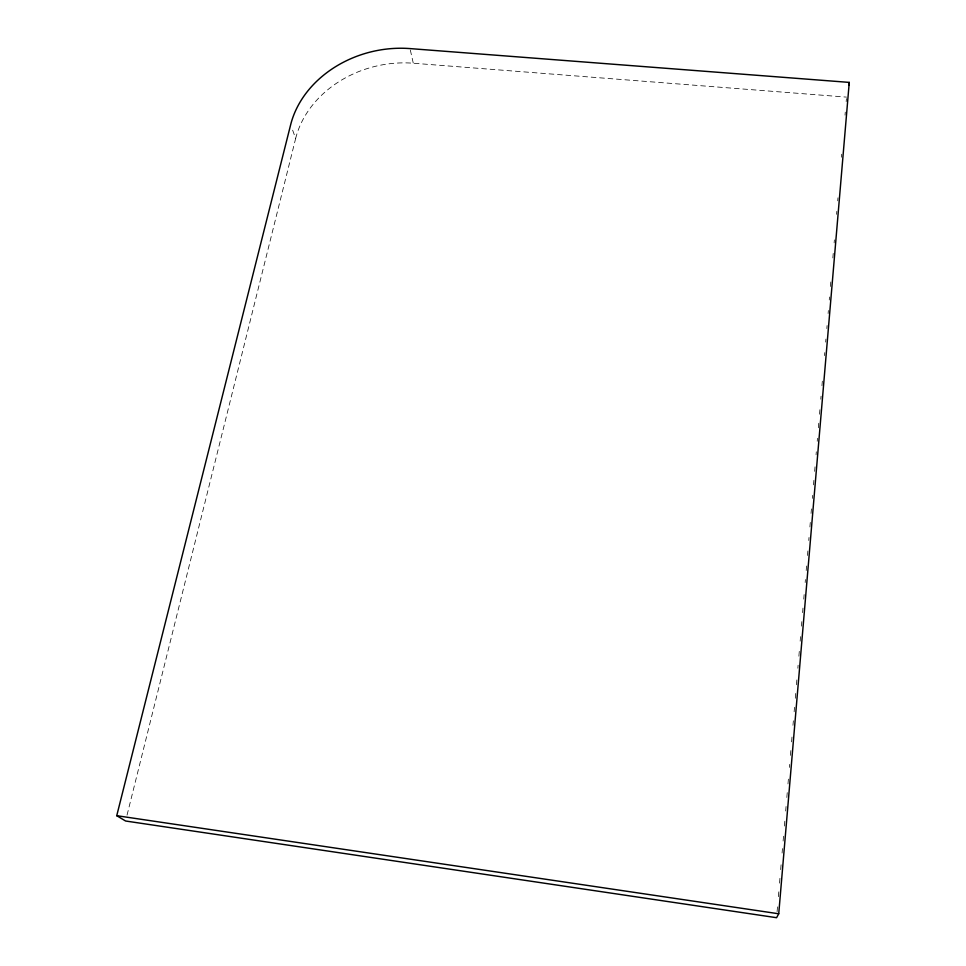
<?xml version="1.0" encoding="UTF-8"?>
<svg xmlns="http://www.w3.org/2000/svg" width="966" height="966" viewBox="0 0 966 966"><rect width="100%" height="100%" fill="white"/><g stroke="black" fill="none" stroke-linecap="round" stroke-linejoin="round"><path stroke-width="0.72" stroke-dasharray="4.83 3.62" d="M777.087 911.687L777.606 905.673M778.367 896.665L778.886 890.652M779.526 883.129L780.033 877.116M780.673 869.605L781.192 863.592M782.086 853.075L782.472 848.571M783.112 841.048L783.631 835.035M784.392 826.027L784.911 820.013M785.672 810.993L786.058 806.489M786.831 797.469L787.338 791.456M787.978 783.945L788.498 777.932M789.391 767.415L789.645 764.408M790.417 755.388L790.937 749.375M791.577 741.864L792.084 735.851M792.977 725.333L793.364 720.817M794.137 711.797L794.523 707.293M795.296 698.273L795.803 692.26M796.443 684.749L796.95 678.736M797.856 668.218L798.109 665.212M798.882 656.192L799.389 650.178M800.162 641.17L800.548 636.654M801.442 626.137L801.828 621.633M802.601 612.613L802.975 608.097M803.748 599.089L804.135 594.573M805.161 582.546L805.415 579.552M806.187 570.532L806.574 566.016M807.467 555.498L807.854 550.994M808.747 540.465L809.001 537.47M809.906 526.941L810.281 522.437M811.054 513.417L811.44 508.913M812.334 498.384L812.587 495.389M813.493 484.86L813.879 480.356M814.64 471.336L815.026 466.832M816.053 454.805L816.306 451.798M817.212 441.281L817.465 438.274M818.359 427.757L818.745 423.241M819.518 414.221L819.893 409.717M820.798 399.2L821.052 396.193M821.945 385.675L822.332 381.159M824.517 355.609L824.771 352.602M825.664 342.085L825.918 339.078M826.824 328.561L827.077 325.554M828.103 313.527L828.357 310.521M829.251 300.003L829.516 296.997M830.41 286.479L830.796 281.975M832.837 257.922L833.223 253.418M834.129 242.901L834.383 239.894M836.556 214.343L836.822 211.337M837.715 200.819L837.969 197.813M841.434 157.229L841.688 154.222M845.021 115.147L845.274 112.141M846.168 101.623L846.433 98.617M127.041 815.147L295.644 138.524L292.167 128.84M295.644 138.524A102.867 85.382 -13.7 0 1 413.291 63.225L846.554 97.119M410.333 50.051L413.291 63.225"/><path stroke-width="1.45" d="M778.729 913.776L849.259 82.4L410.007 48.59A104.304 86.179 -13.7 0 0 290.669 124.686L116.741 815.69L125.58 821.003L776.579 917.7L778.729 913.776L116.741 815.69M848.716 85.346L849.259 82.4"/></g></svg>
